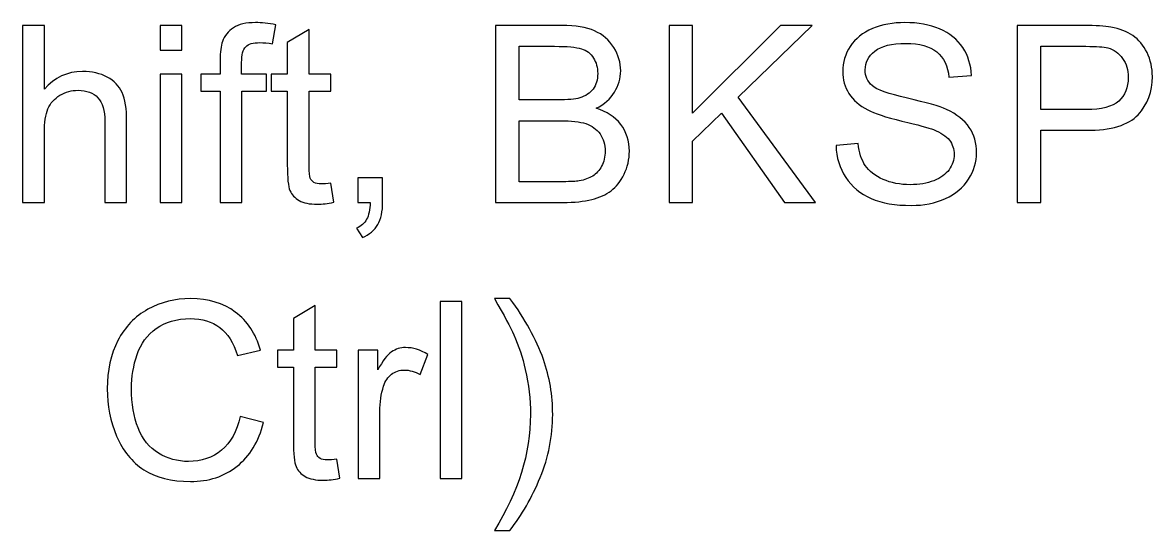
# Model space of a CAD drawing. Header units: millimetres. Extents: x -493 to 473, y -489 to 489.
# Drawn here: x -123.51 to -84.8, y -21.6 to -4.2 of the extents above; entities that cross this region are included whole.
import ezdxf

# ---------------------------------------------------------------- set-up
doc = ezdxf.new("R2010")
doc.units = ezdxf.units.MM
doc.header["$MEASUREMENT"] = 0
doc.layers.add('Layer 1', color=7, linetype='Continuous')

msp = doc.modelspace()

# ---------------------------------------------------------------- linework, layer by layer
at = {"layer": 'Layer 1', "color": 250}
for points, knots in [([(-116.7424, -10.3642), (-116.7424, -10.3642), (-116.7424, -6.5458), (-116.7424, -6.5458), (-116.7424, -6.5458), (-116.7424, -6.5458), (-117.4028, -6.5458), (-117.4028, -6.5458), (-117.4028, -6.5458), (-117.4028, -6.5458), (-117.4028, -5.97), (-117.4028, -5.97), (-117.4028, -5.97), (-117.4028, -5.97), (-116.7424, -5.97), (-116.7424, -5.97), (-116.7424, -5.97), (-116.7424, -5.97), (-116.7424, -5.5044), (-116.7424, -5.5044), (-116.7424, -5.5044), (-116.7424, -5.2095), (-116.717, -4.9907), (-116.6648, -4.8482), (-116.6648, -4.8482), (-116.5928, -4.6563), (-116.4687, -4.4997), (-116.288, -4.3797), (-116.288, -4.3797), (-116.1088, -4.2598), (-115.8562, -4.2005), (-115.5317, -4.2005), (-115.5317, -4.2005), (-115.3214, -4.2005), (-115.09, -4.2259), (-114.836, -4.2753), (-114.836, -4.2753), (-114.836, -4.2753), (-114.9475, -4.9272), (-114.9475, -4.9272), (-114.9475, -4.9272), (-115.1027, -4.9004), (-115.2481, -4.8863), (-115.3863, -4.8863), (-115.3863, -4.8863), (-115.6121, -4.8863), (-115.7716, -4.9343), (-115.8661, -5.0302), (-115.8661, -5.0302), (-115.9592, -5.1262), (-116.0058, -5.3054), (-116.0058, -5.5679), (-116.0058, -5.5679), (-116.0058, -5.5679), (-116.0058, -5.97), (-116.0058, -5.97), (-116.0058, -5.97), (-116.0058, -5.97), (-115.1507, -5.97), (-115.1507, -5.97), (-115.1507, -5.97), (-115.1507, -5.97), (-115.1507, -6.5458), (-115.1507, -6.5458), (-115.1507, -6.5458), (-115.1507, -6.5458), (-115.9973, -6.5458), (-115.9973, -6.5458), (-115.9973, -6.5458), (-115.9973, -6.5458), (-115.9973, -10.3642), (-115.9973, -10.3642), (-115.9973, -10.3642), (-115.9973, -10.3642), (-116.7424, -10.3642), (-116.7424, -10.3642)], [0, 0, 0, 0, 0.05, 0.05, 0.05, 0.05, 0.1, 0.1, 0.1, 0.1, 0.15, 0.15, 0.15, 0.15, 0.2, 0.2, 0.2, 0.2, 0.25, 0.25, 0.25, 0.25, 0.3, 0.3, 0.3, 0.3, 0.35, 0.35, 0.35, 0.35, 0.4, 0.4, 0.4, 0.4, 0.45, 0.45, 0.45, 0.45, 0.5, 0.5, 0.5, 0.5, 0.55, 0.55, 0.55, 0.55, 0.6, 0.6, 0.6, 0.6, 0.65, 0.65, 0.65, 0.65, 0.7, 0.7, 0.7, 0.7, 0.75, 0.75, 0.75, 0.75, 0.8, 0.8, 0.8, 0.8, 0.85, 0.85, 0.85, 0.85, 0.9, 0.9, 0.9, 0.9, 1, 1, 1, 1]), ([(-95.6421, -8.4169), (-95.6421, -8.4169), (-94.8886, -8.3491), (-94.8886, -8.3491), (-94.8886, -8.3491), (-94.8533, -8.6539), (-94.7701, -8.9037), (-94.6388, -9.0999), (-94.6388, -9.0999), (-94.5076, -9.2946), (-94.3044, -9.4526), (-94.0292, -9.574), (-94.0292, -9.574), (-93.7541, -9.6939), (-93.4436, -9.7546), (-93.0993, -9.7546), (-93.0993, -9.7546), (-92.7931, -9.7546), (-92.5236, -9.7094), (-92.2894, -9.6177), (-92.2894, -9.6177), (-92.0551, -9.526), (-91.8816, -9.4004), (-91.7673, -9.241), (-91.7673, -9.241), (-91.653, -9.0815), (-91.5951, -8.9079), (-91.5951, -8.7217), (-91.5951, -8.7217), (-91.5951, -8.5326), (-91.6501, -8.3675), (-91.7602, -8.225), (-91.7602, -8.225), (-91.8703, -8.0839), (-92.0523, -7.9653), (-92.3063, -7.868), (-92.3063, -7.868), (-92.4686, -7.8059), (-92.8284, -7.7071), (-93.3858, -7.573), (-93.3858, -7.573), (-93.9432, -7.439), (-94.3326, -7.3134), (-94.5556, -7.1949), (-94.5556, -7.1949), (-94.8449, -7.0425), (-95.0594, -6.8534), (-95.2005, -6.629), (-95.2005, -6.629), (-95.343, -6.4047), (-95.4135, -6.1521), (-95.4135, -5.8741), (-95.4135, -5.8741), (-95.4135, -5.5665), (-95.326, -5.28), (-95.1525, -5.0147), (-95.1525, -5.0147), (-94.9789, -4.748), (-94.7263, -4.5462), (-94.3919, -4.4079), (-94.3919, -4.4079), (-94.0589, -4.2697), (-93.6878, -4.2005), (-93.28, -4.2005), (-93.28, -4.2005), (-92.8312, -4.2005), (-92.4347, -4.2725), (-92.0918, -4.4178), (-92.0918, -4.4178), (-91.7489, -4.5618), (-91.485, -4.7748), (-91.3002, -5.0571), (-91.3002, -5.0571), (-91.1153, -5.3379), (-91.0166, -5.6568), (-91.0024, -6.0124), (-91.0024, -6.0124), (-91.0024, -6.0124), (-91.7729, -6.0716), (-91.7729, -6.0716), (-91.7729, -6.0716), (-91.8138, -5.6892), (-91.9535, -5.3999), (-92.192, -5.2052), (-92.192, -5.2052), (-92.4305, -5.0091), (-92.7832, -4.9117), (-93.2489, -4.9117), (-93.2489, -4.9117), (-93.7343, -4.9117), (-94.0885, -5.0006), (-94.3101, -5.1784), (-94.3101, -5.1784), (-94.5316, -5.3562), (-94.6431, -5.5707), (-94.6431, -5.8219), (-94.6431, -5.8219), (-94.6431, -6.0392), (-94.5641, -6.2184), (-94.4074, -6.3595), (-94.4074, -6.3595), (-94.2522, -6.4992), (-93.85, -6.6445), (-93.1981, -6.7913), (-93.1981, -6.7913), (-92.5462, -6.9395), (-92.0989, -7.0679), (-91.8562, -7.1779), (-91.8562, -7.1779), (-91.5048, -7.3402), (-91.2437, -7.5448), (-91.0758, -7.7946), (-91.0758, -7.7946), (-90.9079, -8.0429), (-90.8246, -8.3294), (-90.8246, -8.6539), (-90.8246, -8.6539), (-90.8246, -8.9771), (-90.9164, -9.2791), (-91.1012, -9.5641), (-91.1012, -9.5641), (-91.2861, -9.8491), (-91.5499, -10.0707), (-91.8957, -10.2287), (-91.8957, -10.2287), (-92.2414, -10.3868), (-92.6294, -10.4658), (-93.0626, -10.4658), (-93.0626, -10.4658), (-93.6102, -10.4658), (-94.0688, -10.3854), (-94.4385, -10.2259), (-94.4385, -10.2259), (-94.8096, -10.0665), (-95.0989, -9.8266), (-95.3091, -9.5048), (-95.3091, -9.5048), (-95.5208, -9.1845), (-95.6308, -8.8219), (-95.6421, -8.4169)], [0, 0, 0, 0, 0.0277778, 0.0277778, 0.0277778, 0.0277778, 0.0555556, 0.0555556, 0.0555556, 0.0555556, 0.0833333, 0.0833333, 0.0833333, 0.0833333, 0.1111111, 0.1111111, 0.1111111, 0.1111111, 0.1388889, 0.1388889, 0.1388889, 0.1388889, 0.1666667, 0.1666667, 0.1666667, 0.1666667, 0.1944444, 0.1944444, 0.1944444, 0.1944444, 0.2222222, 0.2222222, 0.2222222, 0.2222222, 0.25, 0.25, 0.25, 0.25, 0.2777778, 0.2777778, 0.2777778, 0.2777778, 0.3055556, 0.3055556, 0.3055556, 0.3055556, 0.3333333, 0.3333333, 0.3333333, 0.3333333, 0.3611111, 0.3611111, 0.3611111, 0.3611111, 0.3888889, 0.3888889, 0.3888889, 0.3888889, 0.4166667, 0.4166667, 0.4166667, 0.4166667, 0.4444444, 0.4444444, 0.4444444, 0.4444444, 0.4722222, 0.4722222, 0.4722222, 0.4722222, 0.5, 0.5, 0.5, 0.5, 0.5277778, 0.5277778, 0.5277778, 0.5277778, 0.5555556, 0.5555556, 0.5555556, 0.5555556, 0.5833333, 0.5833333, 0.5833333, 0.5833333, 0.6111111, 0.6111111, 0.6111111, 0.6111111, 0.6388889, 0.6388889, 0.6388889, 0.6388889, 0.6666667, 0.6666667, 0.6666667, 0.6666667, 0.6944444, 0.6944444, 0.6944444, 0.6944444, 0.7222222, 0.7222222, 0.7222222, 0.7222222, 0.75, 0.75, 0.75, 0.75, 0.7777778, 0.7777778, 0.7777778, 0.7777778, 0.8055556, 0.8055556, 0.8055556, 0.8055556, 0.8333333, 0.8333333, 0.8333333, 0.8333333, 0.8611111, 0.8611111, 0.8611111, 0.8611111, 0.8888889, 0.8888889, 0.8888889, 0.8888889, 0.9166667, 0.9166667, 0.9166667, 0.9166667, 0.9444444, 0.9444444, 0.9444444, 0.9444444, 1, 1, 1, 1]), ([(-123.51, -10.3642), (-123.51, -10.3642), (-123.51, -4.3021), (-123.51, -4.3021), (-123.51, -4.3021), (-123.51, -4.3021), (-122.7649, -4.3021), (-122.7649, -4.3021), (-122.7649, -4.3021), (-122.7649, -4.3021), (-122.7649, -6.4837), (-122.7649, -6.4837), (-122.7649, -6.4837), (-122.4192, -6.0787), (-121.9832, -5.8769), (-121.4554, -5.8769), (-121.4554, -5.8769), (-121.1323, -5.8769), (-120.8515, -5.9404), (-120.6116, -6.0688), (-120.6116, -6.0688), (-120.3731, -6.1972), (-120.2024, -6.3736), (-120.0994, -6.5994), (-120.0994, -6.5994), (-119.9964, -6.8252), (-119.9456, -7.1539), (-119.9456, -7.5829), (-119.9456, -7.5829), (-119.9456, -7.5829), (-119.9456, -10.3642), (-119.9456, -10.3642), (-119.9456, -10.3642), (-119.9456, -10.3642), (-120.6906, -10.3642), (-120.6906, -10.3642), (-120.6906, -10.3642), (-120.6906, -10.3642), (-120.6906, -7.5857), (-120.6906, -7.5857), (-120.6906, -7.5857), (-120.6906, -7.2146), (-120.7711, -6.9437), (-120.9305, -6.7744), (-120.9305, -6.7744), (-121.0914, -6.605), (-121.3172, -6.5204), (-121.6107, -6.5204), (-121.6107, -6.5204), (-121.8294, -6.5204), (-122.0354, -6.5768), (-122.2287, -6.6911), (-122.2287, -6.6911), (-122.422, -6.8054), (-122.5589, -6.9606), (-122.6422, -7.1568), (-122.6422, -7.1568), (-122.724, -7.3515), (-122.7649, -7.621), (-122.7649, -7.9653), (-122.7649, -7.9653), (-122.7649, -7.9653), (-122.7649, -10.3642), (-122.7649, -10.3642), (-122.7649, -10.3642), (-122.7649, -10.3642), (-123.51, -10.3642), (-123.51, -10.3642)], [0, 0, 0, 0, 0.0555556, 0.0555556, 0.0555556, 0.0555556, 0.1111111, 0.1111111, 0.1111111, 0.1111111, 0.1666667, 0.1666667, 0.1666667, 0.1666667, 0.2222222, 0.2222222, 0.2222222, 0.2222222, 0.2777778, 0.2777778, 0.2777778, 0.2777778, 0.3333333, 0.3333333, 0.3333333, 0.3333333, 0.3888889, 0.3888889, 0.3888889, 0.3888889, 0.4444444, 0.4444444, 0.4444444, 0.4444444, 0.5, 0.5, 0.5, 0.5, 0.5555556, 0.5555556, 0.5555556, 0.5555556, 0.6111111, 0.6111111, 0.6111111, 0.6111111, 0.6666667, 0.6666667, 0.6666667, 0.6666667, 0.7222222, 0.7222222, 0.7222222, 0.7222222, 0.7777778, 0.7777778, 0.7777778, 0.7777778, 0.8333333, 0.8333333, 0.8333333, 0.8333333, 0.8888889, 0.8888889, 0.8888889, 0.8888889, 1, 1, 1, 1]), ([(-118.8012, -5.1488), (-118.8012, -5.1488), (-118.8012, -4.3021), (-118.8012, -4.3021), (-118.8012, -4.3021), (-118.8012, -4.3021), (-118.0561, -4.3021), (-118.0561, -4.3021), (-118.0561, -4.3021), (-118.0561, -4.3021), (-118.0561, -5.1488), (-118.0561, -5.1488), (-118.0561, -5.1488), (-118.0561, -5.1488), (-118.8012, -5.1488), (-118.8012, -5.1488)], [0, 0, 0, 0, 0.2, 0.2, 0.2, 0.2, 0.4, 0.4, 0.4, 0.4, 0.6, 0.6, 0.6, 0.6, 1, 1, 1, 1]), ([(-112.9508, -9.6996), (-112.9508, -9.6996), (-112.8492, -10.3571), (-112.8492, -10.3571), (-112.8492, -10.3571), (-113.058, -10.4009), (-113.2457, -10.4235), (-113.4094, -10.4235), (-113.4094, -10.4235), (-113.6789, -10.4235), (-113.8878, -10.3811), (-114.0373, -10.2951), (-114.0373, -10.2951), (-114.1855, -10.209), (-114.2899, -10.0975), (-114.3506, -9.9578), (-114.3506, -9.9578), (-114.4113, -9.8181), (-114.4409, -9.5246), (-114.4409, -9.0773), (-114.4409, -9.0773), (-114.4409, -9.0773), (-114.4409, -6.5458), (-114.4409, -6.5458), (-114.4409, -6.5458), (-114.4409, -6.5458), (-114.9912, -6.5458), (-114.9912, -6.5458), (-114.9912, -6.5458), (-114.9912, -6.5458), (-114.9912, -5.97), (-114.9912, -5.97), (-114.9912, -5.97), (-114.9912, -5.97), (-114.4409, -5.97), (-114.4409, -5.97), (-114.4409, -5.97), (-114.4409, -5.97), (-114.4409, -4.8835), (-114.4409, -4.8835), (-114.4409, -4.8835), (-114.4409, -4.8835), (-113.6958, -4.4362), (-113.6958, -4.4362), (-113.6958, -4.4362), (-113.6958, -4.4362), (-113.6958, -5.97), (-113.6958, -5.97), (-113.6958, -5.97), (-113.6958, -5.97), (-112.9508, -5.97), (-112.9508, -5.97), (-112.9508, -5.97), (-112.9508, -5.97), (-112.9508, -6.5458), (-112.9508, -6.5458), (-112.9508, -6.5458), (-112.9508, -6.5458), (-113.6958, -6.5458), (-113.6958, -6.5458), (-113.6958, -6.5458), (-113.6958, -6.5458), (-113.6958, -9.1196), (-113.6958, -9.1196), (-113.6958, -9.1196), (-113.6958, -9.3327), (-113.6831, -9.4696), (-113.6563, -9.5302), (-113.6563, -9.5302), (-113.6309, -9.5909), (-113.5886, -9.6389), (-113.5293, -9.6756), (-113.5293, -9.6756), (-113.4701, -9.7109), (-113.3854, -9.7292), (-113.2753, -9.7292), (-113.2753, -9.7292), (-113.1935, -9.7292), (-113.0848, -9.7193), (-112.9508, -9.6996)], [0, 0, 0, 0, 0.047619, 0.047619, 0.047619, 0.047619, 0.0952381, 0.0952381, 0.0952381, 0.0952381, 0.1428571, 0.1428571, 0.1428571, 0.1428571, 0.1904762, 0.1904762, 0.1904762, 0.1904762, 0.2380952, 0.2380952, 0.2380952, 0.2380952, 0.2857143, 0.2857143, 0.2857143, 0.2857143, 0.3333333, 0.3333333, 0.3333333, 0.3333333, 0.3809524, 0.3809524, 0.3809524, 0.3809524, 0.4285714, 0.4285714, 0.4285714, 0.4285714, 0.4761905, 0.4761905, 0.4761905, 0.4761905, 0.5238095, 0.5238095, 0.5238095, 0.5238095, 0.5714286, 0.5714286, 0.5714286, 0.5714286, 0.6190476, 0.6190476, 0.6190476, 0.6190476, 0.6666667, 0.6666667, 0.6666667, 0.6666667, 0.7142857, 0.7142857, 0.7142857, 0.7142857, 0.7619048, 0.7619048, 0.7619048, 0.7619048, 0.8095238, 0.8095238, 0.8095238, 0.8095238, 0.8571429, 0.8571429, 0.8571429, 0.8571429, 0.9047619, 0.9047619, 0.9047619, 0.9047619, 1, 1, 1, 1]), ([(-107.3035, -10.3642), (-107.3035, -10.3642), (-107.3035, -4.3021), (-107.3035, -4.3021), (-107.3035, -4.3021), (-107.3035, -4.3021), (-105.0288, -4.3021), (-105.0288, -4.3021), (-105.0288, -4.3021), (-104.566, -4.3021), (-104.1949, -4.3628), (-103.9141, -4.4856), (-103.9141, -4.4856), (-103.6347, -4.6083), (-103.416, -4.7974), (-103.2579, -5.0528), (-103.2579, -5.0528), (-103.0985, -5.3068), (-103.0194, -5.5735), (-103.0194, -5.8529), (-103.0194, -5.8529), (-103.0194, -6.1111), (-103.09, -6.3553), (-103.2297, -6.5839), (-103.2297, -6.5839), (-103.3694, -6.8125), (-103.5811, -6.9973), (-103.8647, -7.1384), (-103.8647, -7.1384), (-103.4978, -7.2457), (-103.2156, -7.4291), (-103.0194, -7.6888), (-103.0194, -7.6888), (-102.8219, -7.947), (-102.7231, -8.2532), (-102.7231, -8.606), (-102.7231, -8.606), (-102.7231, -8.891), (-102.7838, -9.1549), (-102.9037, -9.399), (-102.9037, -9.399), (-103.0237, -9.6431), (-103.1718, -9.8308), (-103.3482, -9.9634), (-103.3482, -9.9634), (-103.5246, -10.0947), (-103.7462, -10.1949), (-104.0114, -10.2626), (-104.0114, -10.2626), (-104.2781, -10.3303), (-104.6041, -10.3642), (-104.9907, -10.3642), (-104.9907, -10.3642), (-104.9907, -10.3642), (-107.3035, -10.3642), (-107.3035, -10.3642)], [0, 0, 0, 0, 0.0666667, 0.0666667, 0.0666667, 0.0666667, 0.1333333, 0.1333333, 0.1333333, 0.1333333, 0.2, 0.2, 0.2, 0.2, 0.2666667, 0.2666667, 0.2666667, 0.2666667, 0.3333333, 0.3333333, 0.3333333, 0.3333333, 0.4, 0.4, 0.4, 0.4, 0.4666667, 0.4666667, 0.4666667, 0.4666667, 0.5333333, 0.5333333, 0.5333333, 0.5333333, 0.6, 0.6, 0.6, 0.6, 0.6666667, 0.6666667, 0.6666667, 0.6666667, 0.7333333, 0.7333333, 0.7333333, 0.7333333, 0.8, 0.8, 0.8, 0.8, 0.8666667, 0.8666667, 0.8666667, 0.8666667, 1, 1, 1, 1]), ([(-101.3585, -10.3642), (-101.3585, -10.3642), (-101.3585, -4.3021), (-101.3585, -4.3021), (-101.3585, -4.3021), (-101.3585, -4.3021), (-100.5542, -4.3021), (-100.5542, -4.3021), (-100.5542, -4.3021), (-100.5542, -4.3021), (-100.5542, -7.3078), (-100.5542, -7.3078), (-100.5542, -7.3078), (-100.5542, -7.3078), (-97.5429, -4.3021), (-97.5429, -4.3021), (-97.5429, -4.3021), (-97.5429, -4.3021), (-96.4564, -4.3021), (-96.4564, -4.3021), (-96.4564, -4.3021), (-96.4564, -4.3021), (-98.9992, -6.7603), (-98.9992, -6.7603), (-98.9992, -6.7603), (-98.9992, -6.7603), (-96.3463, -10.3642), (-96.3463, -10.3642), (-96.3463, -10.3642), (-96.3463, -10.3642), (-97.4046, -10.3642), (-97.4046, -10.3642), (-97.4046, -10.3642), (-97.4046, -10.3642), (-99.5622, -7.3049), (-99.5622, -7.3049), (-99.5622, -7.3049), (-99.5622, -7.3049), (-100.5542, -8.2645), (-100.5542, -8.2645), (-100.5542, -8.2645), (-100.5542, -8.2645), (-100.5542, -10.3642), (-100.5542, -10.3642), (-100.5542, -10.3642), (-100.5542, -10.3642), (-101.3585, -10.3642), (-101.3585, -10.3642)], [0, 0, 0, 0, 0.0769231, 0.0769231, 0.0769231, 0.0769231, 0.1538462, 0.1538462, 0.1538462, 0.1538462, 0.2307692, 0.2307692, 0.2307692, 0.2307692, 0.3076923, 0.3076923, 0.3076923, 0.3076923, 0.3846154, 0.3846154, 0.3846154, 0.3846154, 0.4615385, 0.4615385, 0.4615385, 0.4615385, 0.5384615, 0.5384615, 0.5384615, 0.5384615, 0.6153846, 0.6153846, 0.6153846, 0.6153846, 0.6923077, 0.6923077, 0.6923077, 0.6923077, 0.7692308, 0.7692308, 0.7692308, 0.7692308, 0.8461538, 0.8461538, 0.8461538, 0.8461538, 1, 1, 1, 1]), ([(-89.4347, -10.3642), (-89.4347, -10.3642), (-89.4347, -4.3021), (-89.4347, -4.3021), (-89.4347, -4.3021), (-89.4347, -4.3021), (-87.1459, -4.3021), (-87.1459, -4.3021), (-87.1459, -4.3021), (-86.7437, -4.3021), (-86.4361, -4.3219), (-86.223, -4.36), (-86.223, -4.36), (-85.9253, -4.4094), (-85.6755, -4.5039), (-85.4737, -4.6422), (-85.4737, -4.6422), (-85.2719, -4.7819), (-85.1097, -4.9766), (-84.9869, -5.2264), (-84.9869, -5.2264), (-84.8641, -5.4761), (-84.8034, -5.7513), (-84.8034, -6.0519), (-84.8034, -6.0519), (-84.8034, -6.5655), (-84.9671, -7.0015), (-85.2959, -7.3571), (-85.2959, -7.3571), (-85.6233, -7.7142), (-86.2174, -7.892), (-87.0753, -7.892), (-87.0753, -7.892), (-87.0753, -7.892), (-88.6303, -7.892), (-88.6303, -7.892), (-88.6303, -7.892), (-88.6303, -7.892), (-88.6303, -10.3642), (-88.6303, -10.3642), (-88.6303, -10.3642), (-88.6303, -10.3642), (-89.4347, -10.3642), (-89.4347, -10.3642)], [0, 0, 0, 0, 0.0833333, 0.0833333, 0.0833333, 0.0833333, 0.1666667, 0.1666667, 0.1666667, 0.1666667, 0.25, 0.25, 0.25, 0.25, 0.3333333, 0.3333333, 0.3333333, 0.3333333, 0.4166667, 0.4166667, 0.4166667, 0.4166667, 0.5, 0.5, 0.5, 0.5, 0.5833333, 0.5833333, 0.5833333, 0.5833333, 0.6666667, 0.6666667, 0.6666667, 0.6666667, 0.75, 0.75, 0.75, 0.75, 0.8333333, 0.8333333, 0.8333333, 0.8333333, 1, 1, 1, 1]), ([(-106.4992, -6.8506), (-106.4992, -6.8506), (-105.1883, -6.8506), (-105.1883, -6.8506), (-105.1883, -6.8506), (-104.8327, -6.8506), (-104.5773, -6.8266), (-104.4235, -6.78), (-104.4235, -6.78), (-104.2189, -6.7193), (-104.0651, -6.6177), (-103.9621, -6.4766), (-103.9621, -6.4766), (-103.859, -6.3355), (-103.8068, -6.1591), (-103.8068, -5.946), (-103.8068, -5.946), (-103.8068, -5.7443), (-103.8548, -5.5665), (-103.9522, -5.4141), (-103.9522, -5.4141), (-104.0481, -5.2603), (-104.1864, -5.1544), (-104.3656, -5.098), (-104.3656, -5.098), (-104.5448, -5.0415), (-104.8525, -5.0133), (-105.2871, -5.0133), (-105.2871, -5.0133), (-105.2871, -5.0133), (-106.4992, -5.0133), (-106.4992, -5.0133), (-106.4992, -5.0133), (-106.4992, -5.0133), (-106.4992, -6.8506), (-106.4992, -6.8506)], [0, 0, 0, 0, 0.1, 0.1, 0.1, 0.1, 0.2, 0.2, 0.2, 0.2, 0.3, 0.3, 0.3, 0.3, 0.4, 0.4, 0.4, 0.4, 0.5, 0.5, 0.5, 0.5, 0.6, 0.6, 0.6, 0.6, 0.7, 0.7, 0.7, 0.7, 0.8, 0.8, 0.8, 0.8, 1, 1, 1, 1]), ([(-88.6303, -7.1808), (-88.6303, -7.1808), (-87.064, -7.1808), (-87.064, -7.1808), (-87.064, -7.1808), (-86.5447, -7.1808), (-86.1779, -7.0848), (-85.9591, -6.8915), (-85.9591, -6.8915), (-85.7418, -6.6982), (-85.6332, -6.4272), (-85.6332, -6.0759), (-85.6332, -6.0759), (-85.6332, -5.8233), (-85.6967, -5.606), (-85.8251, -5.4253), (-85.8251, -5.4253), (-85.9535, -5.2447), (-86.1228, -5.1248), (-86.3317, -5.0669), (-86.3317, -5.0669), (-86.4671, -5.0317), (-86.7169, -5.0133), (-87.0795, -5.0133), (-87.0795, -5.0133), (-87.0795, -5.0133), (-88.6303, -5.0133), (-88.6303, -5.0133), (-88.6303, -5.0133), (-88.6303, -5.0133), (-88.6303, -7.1808), (-88.6303, -7.1808)], [0, 0, 0, 0, 0.1111111, 0.1111111, 0.1111111, 0.1111111, 0.2222222, 0.2222222, 0.2222222, 0.2222222, 0.3333333, 0.3333333, 0.3333333, 0.3333333, 0.4444444, 0.4444444, 0.4444444, 0.4444444, 0.5555556, 0.5555556, 0.5555556, 0.5555556, 0.6666667, 0.6666667, 0.6666667, 0.6666667, 0.7777778, 0.7777778, 0.7777778, 0.7777778, 1, 1, 1, 1]), ([(-118.8012, -10.3642), (-118.8012, -10.3642), (-118.8012, -5.97), (-118.8012, -5.97), (-118.8012, -5.97), (-118.8012, -5.97), (-118.0561, -5.97), (-118.0561, -5.97), (-118.0561, -5.97), (-118.0561, -5.97), (-118.0561, -10.3642), (-118.0561, -10.3642), (-118.0561, -10.3642), (-118.0561, -10.3642), (-118.8012, -10.3642), (-118.8012, -10.3642)], [0, 0, 0, 0, 0.2, 0.2, 0.2, 0.2, 0.4, 0.4, 0.4, 0.4, 0.6, 0.6, 0.6, 0.6, 1, 1, 1, 1]), ([(-106.4992, -9.653), (-106.4992, -9.653), (-104.9893, -9.653), (-104.9893, -9.653), (-104.9893, -9.653), (-104.7297, -9.653), (-104.5477, -9.6431), (-104.4418, -9.6234), (-104.4418, -9.6234), (-104.2584, -9.5909), (-104.1032, -9.5359), (-103.979, -9.4583), (-103.979, -9.4583), (-103.8548, -9.3807), (-103.7532, -9.2678), (-103.6728, -9.1196), (-103.6728, -9.1196), (-103.5923, -8.9714), (-103.5528, -8.8007), (-103.5528, -8.6074), (-103.5528, -8.6074), (-103.5528, -8.3802), (-103.6107, -8.1841), (-103.7278, -8.0161), (-103.7278, -8.0161), (-103.8435, -7.8482), (-104.0044, -7.7311), (-104.2104, -7.6634), (-104.2104, -7.6634), (-104.415, -7.5956), (-104.7113, -7.5618), (-105.0966, -7.5618), (-105.0966, -7.5618), (-105.0966, -7.5618), (-106.4992, -7.5618), (-106.4992, -7.5618), (-106.4992, -7.5618), (-106.4992, -7.5618), (-106.4992, -9.653), (-106.4992, -9.653)], [0, 0, 0, 0, 0.0909091, 0.0909091, 0.0909091, 0.0909091, 0.1818182, 0.1818182, 0.1818182, 0.1818182, 0.2727273, 0.2727273, 0.2727273, 0.2727273, 0.3636364, 0.3636364, 0.3636364, 0.3636364, 0.4545455, 0.4545455, 0.4545455, 0.4545455, 0.5454545, 0.5454545, 0.5454545, 0.5454545, 0.6363636, 0.6363636, 0.6363636, 0.6363636, 0.7272727, 0.7272727, 0.7272727, 0.7272727, 0.8181818, 0.8181818, 0.8181818, 0.8181818, 1, 1, 1, 1]), ([(-112.0209, -10.3642), (-112.0209, -10.3642), (-112.0209, -9.5175), (-112.0209, -9.5175), (-112.0209, -9.5175), (-112.0209, -9.5175), (-111.1742, -9.5175), (-111.1742, -9.5175), (-111.1742, -9.5175), (-111.1742, -9.5175), (-111.1742, -10.3642), (-111.1742, -10.3642), (-111.1742, -10.3642), (-111.1742, -10.6761), (-111.2292, -10.9286), (-111.3407, -11.1205), (-111.3407, -11.1205), (-111.4508, -11.3125), (-111.6272, -11.462), (-111.8685, -11.5665), (-111.8685, -11.5665), (-111.8685, -11.5665), (-112.0717, -11.2447), (-112.0717, -11.2447), (-112.0717, -11.2447), (-111.9136, -11.1756), (-111.7979, -11.074), (-111.7245, -10.9413), (-111.7245, -10.9413), (-111.6498, -10.8073), (-111.6074, -10.6154), (-111.599, -10.3642), (-111.599, -10.3642), (-111.599, -10.3642), (-112.0209, -10.3642), (-112.0209, -10.3642)], [0, 0, 0, 0, 0.1, 0.1, 0.1, 0.1, 0.2, 0.2, 0.2, 0.2, 0.3, 0.3, 0.3, 0.3, 0.4, 0.4, 0.4, 0.4, 0.5, 0.5, 0.5, 0.5, 0.6, 0.6, 0.6, 0.6, 0.7, 0.7, 0.7, 0.7, 0.8, 0.8, 0.8, 0.8, 1, 1, 1, 1]), ([(-116.0609, -17.6963), (-116.0609, -17.6963), (-115.2566, -17.8995), (-115.2566, -17.8995), (-115.2566, -17.8995), (-115.4245, -18.5585), (-115.7265, -19.0594), (-116.1625, -19.4051), (-116.1625, -19.4051), (-116.5985, -19.7508), (-117.1319, -19.9244), (-117.7627, -19.9244), (-117.7627, -19.9244), (-118.4146, -19.9244), (-118.9452, -19.7918), (-119.3544, -19.5251), (-119.3544, -19.5251), (-119.7636, -19.2598), (-120.0741, -18.8745), (-120.2872, -18.3708), (-120.2872, -18.3708), (-120.5002, -17.8656), (-120.6075, -17.3252), (-120.6075, -16.7466), (-120.6075, -16.7466), (-120.6075, -16.1158), (-120.4875, -15.5655), (-120.2462, -15.0956), (-120.2462, -15.0956), (-120.0049, -14.6257), (-119.662, -14.2687), (-119.2175, -14.0246), (-119.2175, -14.0246), (-118.773, -13.7805), (-118.2834, -13.6591), (-117.75, -13.6591), (-117.75, -13.6591), (-117.1432, -13.6591), (-116.6338, -13.8129), (-116.2218, -14.122), (-116.2218, -14.122), (-115.8083, -14.431), (-115.5205, -14.8642), (-115.3582, -15.423), (-115.3582, -15.423), (-115.3582, -15.423), (-116.1456, -15.6093), (-116.1456, -15.6093), (-116.1456, -15.6093), (-116.2853, -15.169), (-116.4899, -14.8473), (-116.7566, -14.6469), (-116.7566, -14.6469), (-117.0233, -14.4451), (-117.3591, -14.3449), (-117.7641, -14.3449), (-117.7641, -14.3449), (-118.2284, -14.3449), (-118.6178, -14.4564), (-118.9297, -14.6793), (-118.9297, -14.6793), (-119.2415, -14.9023), (-119.4617, -15.2029), (-119.5872, -15.5782), (-119.5872, -15.5782), (-119.7142, -15.955), (-119.7777, -16.343), (-119.7777, -16.7424), (-119.7777, -16.7424), (-119.7777, -17.2574), (-119.703, -17.7076), (-119.5534, -18.0914), (-119.5534, -18.0914), (-119.4038, -18.4766), (-119.171, -18.7631), (-118.8549, -18.9536), (-118.8549, -18.9536), (-118.5388, -19.1441), (-118.1973, -19.2386), (-117.829, -19.2386), (-117.829, -19.2386), (-117.3803, -19.2386), (-117.0021, -19.1088), (-116.6917, -18.8506), (-116.6917, -18.8506), (-116.3812, -18.5909), (-116.171, -18.2071), (-116.0609, -17.6963)], [0, 0, 0, 0, 0.0434783, 0.0434783, 0.0434783, 0.0434783, 0.0869565, 0.0869565, 0.0869565, 0.0869565, 0.1304348, 0.1304348, 0.1304348, 0.1304348, 0.173913, 0.173913, 0.173913, 0.173913, 0.2173913, 0.2173913, 0.2173913, 0.2173913, 0.2608696, 0.2608696, 0.2608696, 0.2608696, 0.3043478, 0.3043478, 0.3043478, 0.3043478, 0.3478261, 0.3478261, 0.3478261, 0.3478261, 0.3913043, 0.3913043, 0.3913043, 0.3913043, 0.4347826, 0.4347826, 0.4347826, 0.4347826, 0.4782609, 0.4782609, 0.4782609, 0.4782609, 0.5217391, 0.5217391, 0.5217391, 0.5217391, 0.5652174, 0.5652174, 0.5652174, 0.5652174, 0.6086957, 0.6086957, 0.6086957, 0.6086957, 0.6521739, 0.6521739, 0.6521739, 0.6521739, 0.6956522, 0.6956522, 0.6956522, 0.6956522, 0.7391304, 0.7391304, 0.7391304, 0.7391304, 0.7826087, 0.7826087, 0.7826087, 0.7826087, 0.826087, 0.826087, 0.826087, 0.826087, 0.8695652, 0.8695652, 0.8695652, 0.8695652, 0.9130435, 0.9130435, 0.9130435, 0.9130435, 1, 1, 1, 1]), ([(-112.7406, -19.1582), (-112.7406, -19.1582), (-112.639, -19.8157), (-112.639, -19.8157), (-112.639, -19.8157), (-112.8478, -19.8595), (-113.0355, -19.8821), (-113.1992, -19.8821), (-113.1992, -19.8821), (-113.4687, -19.8821), (-113.6776, -19.8397), (-113.8271, -19.7537), (-113.8271, -19.7537), (-113.9753, -19.6676), (-114.0797, -19.5561), (-114.1404, -19.4164), (-114.1404, -19.4164), (-114.2011, -19.2767), (-114.2307, -18.9832), (-114.2307, -18.5359), (-114.2307, -18.5359), (-114.2307, -18.5359), (-114.2307, -16.0044), (-114.2307, -16.0044), (-114.2307, -16.0044), (-114.2307, -16.0044), (-114.781, -16.0044), (-114.781, -16.0044), (-114.781, -16.0044), (-114.781, -16.0044), (-114.781, -15.4286), (-114.781, -15.4286), (-114.781, -15.4286), (-114.781, -15.4286), (-114.2307, -15.4286), (-114.2307, -15.4286), (-114.2307, -15.4286), (-114.2307, -15.4286), (-114.2307, -14.3421), (-114.2307, -14.3421), (-114.2307, -14.3421), (-114.2307, -14.3421), (-113.4856, -13.8948), (-113.4856, -13.8948), (-113.4856, -13.8948), (-113.4856, -13.8948), (-113.4856, -15.4286), (-113.4856, -15.4286), (-113.4856, -15.4286), (-113.4856, -15.4286), (-112.7406, -15.4286), (-112.7406, -15.4286), (-112.7406, -15.4286), (-112.7406, -15.4286), (-112.7406, -16.0044), (-112.7406, -16.0044), (-112.7406, -16.0044), (-112.7406, -16.0044), (-113.4856, -16.0044), (-113.4856, -16.0044), (-113.4856, -16.0044), (-113.4856, -16.0044), (-113.4856, -18.5782), (-113.4856, -18.5782), (-113.4856, -18.5782), (-113.4856, -18.7913), (-113.4729, -18.9282), (-113.4461, -18.9888), (-113.4461, -18.9888), (-113.4207, -19.0495), (-113.3784, -19.0975), (-113.3191, -19.1342), (-113.3191, -19.1342), (-113.2599, -19.1695), (-113.1752, -19.1878), (-113.0651, -19.1878), (-113.0651, -19.1878), (-112.9833, -19.1878), (-112.8746, -19.1779), (-112.7406, -19.1582)], [0, 0, 0, 0, 0.047619, 0.047619, 0.047619, 0.047619, 0.0952381, 0.0952381, 0.0952381, 0.0952381, 0.1428571, 0.1428571, 0.1428571, 0.1428571, 0.1904762, 0.1904762, 0.1904762, 0.1904762, 0.2380952, 0.2380952, 0.2380952, 0.2380952, 0.2857143, 0.2857143, 0.2857143, 0.2857143, 0.3333333, 0.3333333, 0.3333333, 0.3333333, 0.3809524, 0.3809524, 0.3809524, 0.3809524, 0.4285714, 0.4285714, 0.4285714, 0.4285714, 0.4761905, 0.4761905, 0.4761905, 0.4761905, 0.5238095, 0.5238095, 0.5238095, 0.5238095, 0.5714286, 0.5714286, 0.5714286, 0.5714286, 0.6190476, 0.6190476, 0.6190476, 0.6190476, 0.6666667, 0.6666667, 0.6666667, 0.6666667, 0.7142857, 0.7142857, 0.7142857, 0.7142857, 0.7619048, 0.7619048, 0.7619048, 0.7619048, 0.8095238, 0.8095238, 0.8095238, 0.8095238, 0.8571429, 0.8571429, 0.8571429, 0.8571429, 0.9047619, 0.9047619, 0.9047619, 0.9047619, 1, 1, 1, 1]), ([(-109.2029, -19.8228), (-109.2029, -19.8228), (-109.2029, -13.7607), (-109.2029, -13.7607), (-109.2029, -13.7607), (-109.2029, -13.7607), (-108.4579, -13.7607), (-108.4579, -13.7607), (-108.4579, -13.7607), (-108.4579, -13.7607), (-108.4579, -19.8228), (-108.4579, -19.8228), (-108.4579, -19.8228), (-108.4579, -19.8228), (-109.2029, -19.8228), (-109.2029, -19.8228)], [0, 0, 0, 0, 0.2, 0.2, 0.2, 0.2, 0.4, 0.4, 0.4, 0.4, 0.6, 0.6, 0.6, 0.6, 1, 1, 1, 1]), ([(-106.8139, -21.6008), (-106.8139, -21.6008), (-107.3473, -21.6008), (-107.3473, -21.6008), (-107.3473, -21.6008), (-106.5233, -20.2786), (-106.1112, -18.955), (-106.1112, -17.63), (-106.1112, -17.63), (-106.1112, -17.1121), (-106.1705, -16.5984), (-106.289, -16.089), (-106.289, -16.089), (-106.3821, -15.6756), (-106.5134, -15.2791), (-106.6813, -14.8981), (-106.6813, -14.8981), (-106.7885, -14.6511), (-107.0115, -14.2377), (-107.3473, -13.6591), (-107.3473, -13.6591), (-107.3473, -13.6591), (-106.8139, -13.6591), (-106.8139, -13.6591), (-106.8139, -13.6591), (-106.2975, -14.3506), (-105.9151, -15.0448), (-105.6667, -15.7419), (-105.6667, -15.7419), (-105.4551, -16.3416), (-105.3492, -16.9696), (-105.3492, -17.6257), (-105.3492, -17.6257), (-105.3492, -18.3694), (-105.4917, -19.089), (-105.7768, -19.7833), (-105.7768, -19.7833), (-106.0604, -20.4776), (-106.4061, -21.0829), (-106.8139, -21.6008)], [0, 0, 0, 0, 0.0909091, 0.0909091, 0.0909091, 0.0909091, 0.1818182, 0.1818182, 0.1818182, 0.1818182, 0.2727273, 0.2727273, 0.2727273, 0.2727273, 0.3636364, 0.3636364, 0.3636364, 0.3636364, 0.4545455, 0.4545455, 0.4545455, 0.4545455, 0.5454545, 0.5454545, 0.5454545, 0.5454545, 0.6363636, 0.6363636, 0.6363636, 0.6363636, 0.7272727, 0.7272727, 0.7272727, 0.7272727, 0.8181818, 0.8181818, 0.8181818, 0.8181818, 1, 1, 1, 1]), ([(-112.0139, -19.8228), (-112.0139, -19.8228), (-112.0139, -15.4286), (-112.0139, -15.4286), (-112.0139, -15.4286), (-112.0139, -15.4286), (-111.345, -15.4286), (-111.345, -15.4286), (-111.345, -15.4286), (-111.345, -15.4286), (-111.345, -16.1017), (-111.345, -16.1017), (-111.345, -16.1017), (-111.1743, -15.7899), (-111.0162, -15.5839), (-110.8709, -15.4851), (-110.8709, -15.4851), (-110.7255, -15.3849), (-110.5661, -15.3355), (-110.3925, -15.3355), (-110.3925, -15.3355), (-110.1413, -15.3355), (-109.8859, -15.4145), (-109.6263, -15.5712), (-109.6263, -15.5712), (-109.6263, -15.5712), (-109.8916, -16.2584), (-109.8916, -16.2584), (-109.8916, -16.2584), (-110.0722, -16.1568), (-110.2528, -16.106), (-110.4334, -16.106), (-110.4334, -16.106), (-110.5957, -16.106), (-110.7411, -16.1554), (-110.8695, -16.2527), (-110.8695, -16.2527), (-110.9979, -16.3501), (-111.0896, -16.4855), (-111.1446, -16.6591), (-111.1446, -16.6591), (-111.2279, -16.923), (-111.2688, -17.2123), (-111.2688, -17.5269), (-111.2688, -17.5269), (-111.2688, -17.5269), (-111.2688, -19.8228), (-111.2688, -19.8228), (-111.2688, -19.8228), (-111.2688, -19.8228), (-112.0139, -19.8228), (-112.0139, -19.8228)], [0, 0, 0, 0, 0.0714286, 0.0714286, 0.0714286, 0.0714286, 0.1428571, 0.1428571, 0.1428571, 0.1428571, 0.2142857, 0.2142857, 0.2142857, 0.2142857, 0.2857143, 0.2857143, 0.2857143, 0.2857143, 0.3571429, 0.3571429, 0.3571429, 0.3571429, 0.4285714, 0.4285714, 0.4285714, 0.4285714, 0.5, 0.5, 0.5, 0.5, 0.5714286, 0.5714286, 0.5714286, 0.5714286, 0.6428571, 0.6428571, 0.6428571, 0.6428571, 0.7142857, 0.7142857, 0.7142857, 0.7142857, 0.7857143, 0.7857143, 0.7857143, 0.7857143, 0.8571429, 0.8571429, 0.8571429, 0.8571429, 1, 1, 1, 1])]:
    msp.add_open_spline(points, degree=3, knots=knots, dxfattribs=at)

doc.saveas('drawing.dxf')
